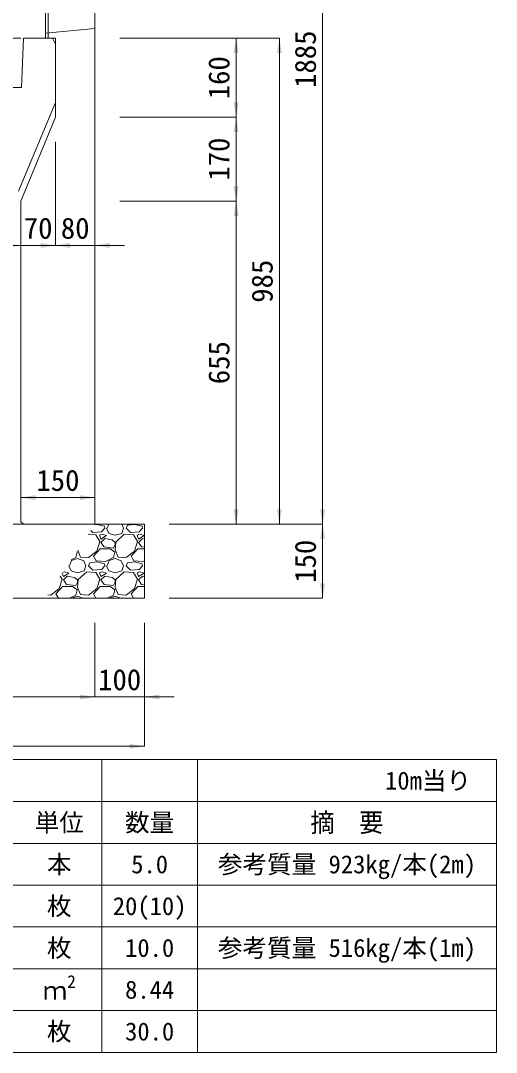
# Model space of a CAD drawing. Units: millimetres at full size. Extents: x 172874 to 217143, y 854931 to 903297.
# Drawn here: x 189681 to 190644, y 862461 to 864552 of the extents above; entities that cross this region are included whole.
import ezdxf
from ezdxf.enums import TextEntityAlignment as Align

# ---------------------------------------------------------------- set-up
doc = ezdxf.new("R2010")
doc.units = ezdxf.units.MM
doc.header["$LTSCALE"] = 20
doc.linetypes.add('DASHED', pattern=[7.5, 6, -1.5])
for name, color, linetype, lineweight in [('Defpoints_3', 8, 'Continuous', 0), ('パネックスKDS', 2, 'Continuous', 13), ('基礎材', 7, 'Continuous', 15), ('寸法・材料表', 7, 'Continuous', 13), ('寸法線', 7, 'Continuous', 13), ('本体', 2, 'Continuous', 13), ('ﾊｯﾁﾝｸﾞ', 7, 'Continuous', 5)]:
    doc.layers.add(name, color=color, linetype=linetype, lineweight=lineweight)
doc.styles.add('ＭＳ ゴシック', font='')
doc.styles.add('ＭＳ Ｐゴシック', font='')
doc.styles.get('ＭＳ ゴシック').set_extended_font_data('MS Gothic')
doc.styles.get('ＭＳ Ｐゴシック').set_extended_font_data('MS PGothic')

# ---------------------------------------------------------------- blocks, each defined once
blk = doc.blocks.new('filled_arrow')
at = {"color": 0, "linetype": 'Continuous', "lineweight": -2}
blk.add_solid([(7.5, 1.25), (0, 0), (7.5, -1.25)], dxfattribs=at)

msp = doc.modelspace()

# ---------------------------------------------------------------- linework, layer by layer
at = {"layer": 'Defpoints_3'}
for p, q in [((188704.76, 863054.4), (190643.66, 863054.4)), ((189845.06, 863054.4), (189845.06, 862969.22)), ((190038.66, 863054.4), (190038.66, 862969.22)), ((190643.66, 863054.4), (190643.66, 862969.22))]:
    msp.add_line(p, q, dxfattribs=at)
at = {"layer": 'パネックスKDS'}
for p, q in [((189731.21, 864516.42), (189731.21, 865411.42)), ((189831.21, 863531.42), (189831.21, 865416.42)), ((189731.21, 864516.42), (189751.21, 864516.42)), ((189751.21, 864356.42), (189751.21, 864516.42)), ((189751.21, 864356.42), (189681.21, 864186.42)), ((189681.21, 863536.42), (189681.21, 864186.42)), ((189681.21, 863536.42), (189686.21, 863531.42)), ((189686.21, 863531.42), (189831.21, 863531.42))]:
    msp.add_line(p, q, dxfattribs=at)
at = {"layer": 'パネックスKDS', "lineweight": 5}
msp.add_line((189736.21, 864516.42), (189736.21, 865416.42), dxfattribs=at)
at = {"layer": 'パネックスKDS', "linetype": 'DASHED', "lineweight": 9}
msp.add_line((189731.21, 864526.42), (189831.21, 864536.42), dxfattribs=at)
at = {"layer": '基礎材'}
for p, q in [((189087.08, 863531.42), (189931.21, 863531.42)), ((189931.21, 863531.42), (189931.21, 863381.42)), ((189087.08, 863381.42), (189931.21, 863381.42))]:
    msp.add_line(p, q, dxfattribs=at)
at = {"layer": '寸法・材料表'}
for p, q in [((188704.76, 862969.22), (190643.66, 862969.22)), ((189845.06, 862969.22), (189845.06, 862461.02)), ((190038.66, 862969.22), (190038.66, 862461.02)), ((190643.66, 862969.22), (190643.66, 862461.02)), ((188704.76, 862884.52), (190643.66, 862884.52)), ((188704.76, 862799.82), (190643.66, 862799.82)), ((188704.76, 862715.12), (190643.66, 862715.12)), ((188704.76, 862630.42), (190643.66, 862630.42)), ((188704.76, 862545.72), (190643.66, 862545.72)), ((188704.76, 862461.02), (190643.66, 862461.02))]:
    msp.add_line(p, q, dxfattribs=at)
at = {"layer": '寸法線'}
for p, q in [((190292.06, 863531.42), (190292.06, 865416.42)), ((189681.21, 864516.42), (189186.21, 864516.42)), ((189881.21, 864516.42), (190204.56, 864516.42)), ((189881.21, 864516.42), (190117.06, 864516.42)), ((190117.06, 864516.42), (190117.06, 864356.42)), ((190204.56, 864516.42), (190204.56, 863531.42)), ((189881.21, 864356.42), (190117.06, 864356.42)), ((189881.21, 864356.42), (190117.06, 864356.42)), ((190117.06, 864356.42), (190117.06, 864186.42)), ((189751.21, 864306.42), (189751.21, 864096.42)), ((189831.21, 864306.42), (189831.21, 864096.42)), ((189881.21, 864186.42), (190117.06, 864186.42)), ((189881.21, 864186.42), (190117.06, 864186.42)), ((190117.06, 864186.42), (190117.06, 863531.42)), ((189681.21, 864134.69), (189681.21, 864096.42)), ((189751.21, 864136.42), (189751.21, 864096.42)), ((189811.21, 864096.42), (189621.21, 864096.42)), ((189691.21, 864096.42), (189891.21, 864096.42)), ((189681.21, 863585.42), (189831.21, 863585.42)), ((189681.21, 863561.42), (189681.21, 863585.42)), ((189831.21, 863556.42), (189831.21, 863585.42)), ((189981.21, 863531.42), (190292.06, 863531.42)), ((189981.21, 863531.42), (190204.56, 863531.42)), ((189981.21, 863531.42), (190117.06, 863531.42)), ((189981.21, 863531.42), (190292.06, 863531.42)), ((190292.06, 863531.42), (190292.06, 863381.42)), ((189981.21, 863381.42), (190292.06, 863381.42)), ((189831.21, 863331.42), (189831.21, 863181.42)), ((189831.21, 863331.42), (189831.21, 863181.42)), ((189931.21, 863331.42), (189931.21, 863181.42)), ((189931.21, 863331.42), (189931.21, 863081.42)), ((189187.08, 863181.42), (189831.21, 863181.42)), ((189771.21, 863181.42), (189991.21, 863181.42)), ((189931.21, 863081.42), (189087.08, 863081.42))]:
    msp.add_line(p, q, dxfattribs=at)
at = {"layer": '本体'}
for p, q in [((189686.21, 864516.42), (189682.21, 864416.42)), ((189686.21, 864516.42), (189745.21, 864516.42)), ((189745.21, 864516.42), (189751.21, 864504.42)), ((189751.21, 864504.42), (189751.21, 864386.42)), ((189613.71, 864416.42), (189682.21, 864416.42)), ((189751.21, 864386.42), (189676.21, 864206.42))]:
    msp.add_line(p, q, dxfattribs=at)
at = {"layer": 'ﾊｯﾁﾝｸﾞ'}
for p, q in [((189826.62, 863514.43), (189822.72, 863518.68)), ((189844.14, 863515.95), (189826.62, 863514.43)), ((189835, 863531.19), (189830.76, 863530.75)), ((189850.24, 863527.38), (189835, 863531.19)), ((189851, 863523.57), (189844.14, 863515.95)), ((189851, 863523.57), (189850.24, 863527.38)), ((189854.81, 863523.57), (189859.38, 863512.9)), ((189855.57, 863523.57), (189858.94, 863531.42)), ((189885.29, 863512.9), (189889.1, 863523.57)), ((189885.48, 863531.42), (189889.1, 863523.57)), ((189894.44, 863523.57), (189896.72, 863529.67)), ((189902.82, 863514.43), (189894.44, 863523.57)), ((189911.2, 863531.19), (189896.72, 863529.67)), ((189920.34, 863515.95), (189902.82, 863514.43)), ((189926.44, 863527.38), (189911.2, 863531.19)), ((189927.2, 863523.57), (189920.34, 863515.95)), ((189927.2, 863523.57), (189926.44, 863527.38)), ((189931.01, 863523.57), (189931.22, 863523.1)), ((189832.71, 863509.86), (189817.67, 863511.11)), ((189841.1, 863496.14), (189832.71, 863509.86)), ((189835, 863477.09), (189841.1, 863496.14)), ((189845.67, 863511.38), (189840.33, 863509.09)), ((189840.33, 863509.09), (189843.38, 863501.47)), ((189843.38, 863501.47), (189854.81, 863508.33)), ((189851, 863502.24), (189843.38, 863494.62)), ((189843.38, 863494.62), (189849.48, 863485.47)), ((189854.81, 863508.33), (189845.67, 863511.38)), ((189866.24, 863499.95), (189851, 863502.24)), ((189859.38, 863512.9), (189872.34, 863509.09)), ((189872.34, 863494.62), (189866.24, 863499.95)), ((189872.34, 863509.09), (189885.29, 863512.9)), ((189873.1, 863495.38), (189872.34, 863479.38)), ((189872.34, 863490.04), (189872.34, 863494.62)), ((189890.63, 863511.38), (189873.1, 863495.38)), ((189908.91, 863509.86), (189890.63, 863511.38)), ((189917.3, 863496.14), (189908.91, 863509.86)), ((189911.2, 863477.09), (189917.3, 863496.14)), ((189921.87, 863511.38), (189916.53, 863509.09)), ((189916.53, 863509.09), (189919.58, 863501.47)), ((189919.58, 863501.47), (189931.01, 863508.33)), ((189927.2, 863502.24), (189919.58, 863494.62)), ((189919.58, 863494.62), (189925.68, 863485.47)), ((189931.01, 863508.33), (189921.87, 863511.38)), ((189931.22, 863501.63), (189927.2, 863502.24)), ((189795.38, 863474.8), (189792.33, 863464.14)), ((189794.07, 863475.71), (189795.38, 863474.8)), ((189796.28, 863479.03), (189802.23, 863464.9)), ((189818.24, 863464.14), (189835, 863477.09)), ((189828.14, 863466.42), (189841.86, 863481.66)), ((189841.86, 863481.66), (189861.67, 863481.66)), ((189849.48, 863485.47), (189868.53, 863483.19)), ((189861.67, 863481.66), (189871.58, 863474.8)), ((189868.53, 863483.19), (189872.34, 863490.04)), ((189871.58, 863474.8), (189868.53, 863464.14)), ((189872.34, 863479.38), (189878.43, 863464.9)), ((189894.44, 863464.14), (189911.2, 863477.09)), ((189904.34, 863466.42), (189918.06, 863481.66)), ((189918.06, 863481.66), (189931.23, 863481.66)), ((189925.68, 863485.47), (189931.23, 863484.81)), ((189779.37, 863447.37), (189783.95, 863458.04)), ((189792.33, 863464.14), (189783.15, 863459.33)), ((189783.95, 863458.04), (189796.14, 863461.85)), ((189796.14, 863461.85), (189808.33, 863457.28)), ((189802.23, 863464.9), (189818.24, 863464.14)), ((189808.33, 863457.28), (189812.9, 863447.37)), ((189818.24, 863447.37), (189820.52, 863453.47)), ((189835, 863454.99), (189820.52, 863453.47)), ((189833.48, 863457.28), (189828.14, 863466.42)), ((189852.53, 863455.75), (189833.48, 863457.28)), ((189850.24, 863451.18), (189835, 863454.99)), ((189868.53, 863464.14), (189852.53, 863455.75)), ((189855.57, 863447.37), (189860.15, 863458.04)), ((189860.15, 863458.04), (189872.34, 863461.85)), ((189872.34, 863461.85), (189884.53, 863457.28)), ((189878.43, 863464.9), (189894.44, 863464.14)), ((189884.53, 863457.28), (189889.1, 863447.37)), ((189894.44, 863447.37), (189896.72, 863453.47)), ((189911.2, 863454.99), (189896.72, 863453.47)), ((189909.68, 863457.28), (189904.34, 863466.42)), ((189928.73, 863455.75), (189909.68, 863457.28)), ((189926.44, 863451.18), (189911.2, 863454.99)), ((189931.24, 863457.07), (189928.73, 863455.75)), ((189769.47, 863435.18), (189766.09, 863433.73)), ((189767.18, 863425.27), (189778.61, 863432.13)), ((189778.61, 863432.13), (189769.47, 863435.18)), ((189778.61, 863447.37), (189783.18, 863436.7)), ((189783.18, 863436.7), (189796.14, 863432.89)), ((189796.14, 863432.89), (189809.09, 863436.7)), ((189814.43, 863435.18), (189796.9, 863419.18)), ((189809.09, 863436.7), (189812.9, 863447.37)), ((189832.71, 863433.66), (189814.43, 863435.18)), ((189826.62, 863438.23), (189818.24, 863447.37)), ((189844.14, 863439.75), (189826.62, 863438.23)), ((189841.1, 863419.94), (189832.71, 863433.66)), ((189845.67, 863435.18), (189840.33, 863432.89)), ((189840.33, 863432.89), (189843.38, 863425.27)), ((189843.38, 863425.27), (189854.81, 863432.13)), ((189851, 863447.37), (189844.14, 863439.75)), ((189854.81, 863432.13), (189845.67, 863435.18)), ((189851, 863447.37), (189850.24, 863451.18)), ((189854.81, 863447.37), (189859.38, 863436.7)), ((189859.38, 863436.7), (189872.34, 863432.89)), ((189872.34, 863432.89), (189885.29, 863436.7)), ((189890.63, 863435.18), (189873.1, 863419.18)), ((189885.29, 863436.7), (189889.1, 863447.37)), ((189908.91, 863433.66), (189890.63, 863435.18)), ((189902.82, 863438.23), (189894.44, 863447.37)), ((189920.34, 863439.75), (189902.82, 863438.23)), ((189917.3, 863419.94), (189908.91, 863433.66)), ((189921.87, 863435.18), (189916.53, 863432.89)), ((189916.53, 863432.89), (189919.58, 863425.27)), ((189919.58, 863425.27), (189931.01, 863432.13)), ((189927.2, 863447.37), (189920.34, 863439.75)), ((189931.01, 863432.13), (189921.87, 863435.18)), ((189927.2, 863447.37), (189926.44, 863451.18)), ((189931.01, 863447.37), (189931.24, 863446.84)), ((189758.8, 863400.89), (189764.9, 863419.94)), ((189764.9, 863419.94), (189761.07, 863426.2)), ((189764.66, 863431.59), (189767.18, 863425.27)), ((189774.8, 863426.04), (189767.18, 863418.42)), ((189767.18, 863418.42), (189773.28, 863409.27)), ((189790.04, 863423.75), (189774.8, 863426.04)), ((189796.14, 863418.42), (189790.04, 863423.75)), ((189792.33, 863406.99), (189796.14, 863413.84)), ((189796.9, 863419.18), (189796.14, 863403.18)), ((189796.14, 863413.84), (189796.14, 863418.42)), ((189835, 863400.89), (189841.1, 863419.94)), ((189851, 863426.04), (189843.38, 863418.42)), ((189843.38, 863418.42), (189849.48, 863409.27)), ((189866.24, 863423.75), (189851, 863426.04)), ((189872.34, 863418.42), (189866.24, 863423.75)), ((189868.53, 863406.99), (189872.34, 863413.84)), ((189873.1, 863419.18), (189872.34, 863403.18)), ((189872.34, 863413.84), (189872.34, 863418.42)), ((189911.2, 863400.89), (189917.3, 863419.94)), ((189927.2, 863426.04), (189919.58, 863418.42)), ((189919.58, 863418.42), (189925.68, 863409.27)), ((189931.25, 863425.43), (189927.2, 863426.04)), ((189742.04, 863387.94), (189758.8, 863400.89)), ((189751.94, 863390.22), (189765.66, 863405.46)), ((189757.08, 863381.42), (189751.94, 863390.22)), ((189765.66, 863405.46), (189785.47, 863405.46)), ((189773.28, 863409.27), (189792.33, 863406.99)), ((189785.47, 863405.46), (189795.38, 863398.6)), ((189795.38, 863398.6), (189792.33, 863387.94)), ((189796.14, 863403.18), (189802.23, 863388.7)), ((189818.24, 863387.94), (189835, 863400.89)), ((189828.14, 863390.22), (189841.86, 863405.46)), ((189833.28, 863381.42), (189828.14, 863390.22)), ((189841.86, 863405.46), (189861.67, 863405.46)), ((189849.48, 863409.27), (189868.53, 863406.99)), ((189861.67, 863405.46), (189871.58, 863398.6)), ((189871.58, 863398.6), (189868.53, 863387.94)), ((189872.34, 863403.18), (189878.43, 863388.7)), ((189894.44, 863387.94), (189911.2, 863400.89)), ((189904.34, 863390.22), (189918.06, 863405.46)), ((189909.48, 863381.42), (189904.34, 863390.22)), ((189918.06, 863405.46), (189931.25, 863405.46)), ((189925.68, 863409.27), (189931.25, 863408.6)), ((189731.21, 863381.42), (189731.22, 863381.42)), ((189735.76, 863388.24), (189742.04, 863387.94)), ((189792.33, 863387.94), (189779.89, 863381.42)), ((189783.77, 863381.42), (189783.95, 863381.84)), ((189783.95, 863381.84), (189796.14, 863385.65)), ((189796.14, 863385.65), (189807.42, 863381.42)), ((189802.23, 863388.7), (189818.24, 863387.94)), ((189868.53, 863387.94), (189856.09, 863381.42)), ((189859.97, 863381.42), (189860.15, 863381.84)), ((189860.15, 863381.84), (189872.34, 863385.65)), ((189872.34, 863385.65), (189883.62, 863381.42)), ((189878.43, 863388.7), (189894.44, 863387.94))]:
    msp.add_line(p, q, dxfattribs=at)

# ---------------------------------------------------------------- block references
at = {"layer": '寸法線', "xscale": 4, "yscale": 4}
for p, rotation in [((190117.06, 864516.42), 270), ((190204.56, 864516.42), 270), ((190117.06, 864356.42), 90), ((190117.06, 864356.42), 270), ((190117.06, 864186.42), 90), ((190117.06, 864186.42), 270), ((189681.21, 864096.42), 180), ((189751.21, 864096.42), 180), ((189831.21, 863585.42), 180), ((190117.06, 863531.42), 90), ((190204.56, 863531.42), 90), ((190292.06, 863531.42), 90), ((190292.06, 863531.42), 270), ((190292.06, 863381.42), 90), ((189831.21, 863181.42), 180), ((189831.21, 863181.42), 180), ((189931.21, 863081.42), 180)]:
    msp.add_blockref('filled_arrow', p, dxfattribs=dict(at, rotation=rotation))
for p in [(189751.21, 864096.42), (189831.21, 864096.42), (189681.21, 863585.42), (189931.21, 863181.42)]:
    msp.add_blockref('filled_arrow', p, dxfattribs=at)

# ---------------------------------------------------------------- texts
at = {"layer": '寸法・材料表', "style": 'ＭＳ ゴシック'}
msp.add_text('10m当り\u3000', height=36.55, dxfattribs=at).set_placement((190642.5, 863011.81), align=Align.MIDDLE_RIGHT)
at = {"layer": '寸法・材料表', "style": 'ＭＳ Ｐゴシック', "width": 0.95}
msp.add_text('摘\u3000要', height=38.1, dxfattribs=at).set_placement((190341.16, 862926.87), align=Align.MIDDLE_CENTER)
at = {"layer": '寸法・材料表', "style": 'ＭＳ ゴシック'}
for s, p in [('単位', (189758.91, 862926.87)), ('数量', (189941.86, 862926.87)), ('本', (189758.91, 862842.17)), ('5.0', (189941.86, 862842.17)), ('参考質量 923kg/本(2m)', (190341.16, 862842.17)), ('枚', (189758.91, 862757.47)), ('20(10)', (189941.86, 862757.47)), ('枚', (189758.91, 862672.77)), ('10.0', (189941.86, 862672.77)), ('参考質量 516kg/本(1m)', (190341.16, 862672.77)), ('8.44', (189941.86, 862588.07)), ('枚', (189758.91, 862503.37)), ('30.0', (189941.86, 862503.37))]:
    msp.add_text(s, height=36.55, dxfattribs=at).set_placement(p, align=Align.MIDDLE_CENTER)
for s, height, p in [('2', 25.59, (189775.12, 862584.1)), ('ｍ', 36.55, (189725.26, 862557.15))]:
    msp.add_text(s, height=height, dxfattribs=at).set_placement(p, align=Align.BOTTOM_LEFT)
at = {"layer": '寸法線', "style": 'ＭＳ ゴシック'}
for s, p in [('1885', (190257.06, 864473.92)), ('160', (190082.06, 864436.42)), ('170', (190082.06, 864271.42)), ('985', (190169.56, 864023.92)), ('655', (190082.06, 863858.92)), ('150', (190257.06, 863456.42))]:
    msp.add_text(s, height=42.72, rotation=90, dxfattribs=at).set_placement(p, align=Align.MIDDLE_CENTER)
for s, p in [('70', (189716.21, 864131.42)), ('80', (189791.21, 864131.42)), ('150', (189756.21, 863620.42)), ('100', (189881.21, 863216.42))]:
    msp.add_text(s, height=42.72, dxfattribs=at).set_placement(p, align=Align.MIDDLE_CENTER)

doc.saveas('drawing.dxf')
